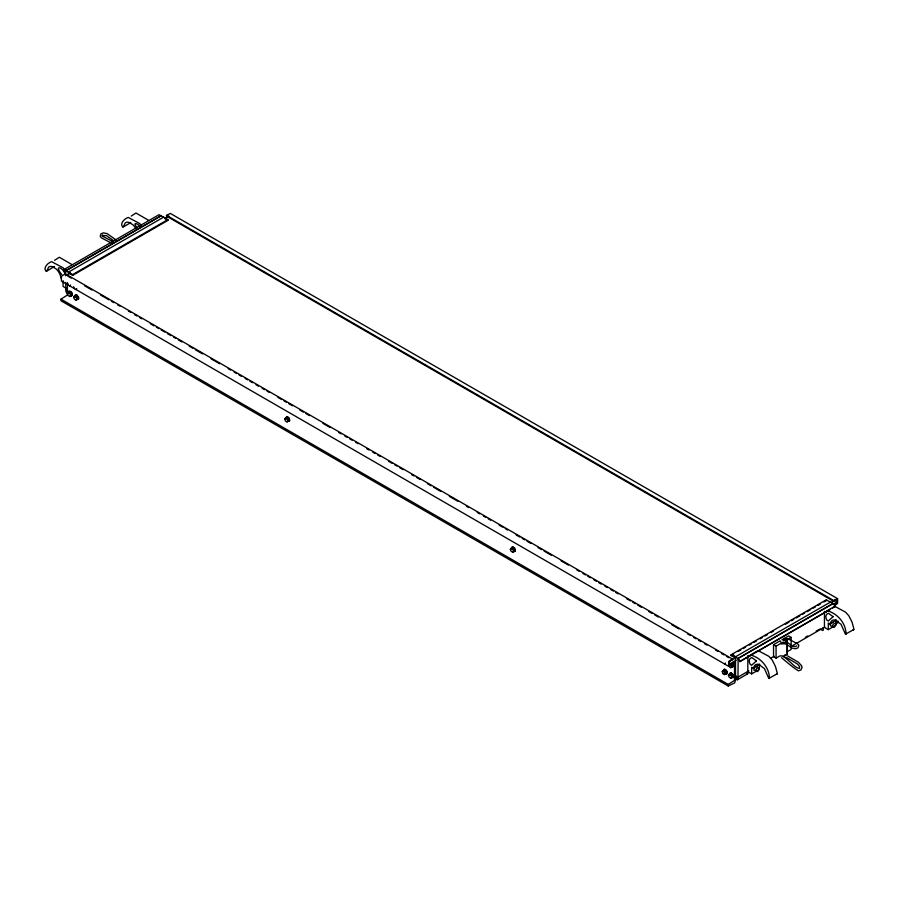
<?xml version="1.0" encoding="UTF-8"?>
<svg xmlns="http://www.w3.org/2000/svg" width="899" height="899" viewBox="0 0 899 899"><rect width="100%" height="100%" fill="white"/><g stroke="black" fill="none" stroke-linecap="round" stroke-linejoin="round"><path stroke-width="1.35" d="M787.85 639.83L787.917 638.751L787.119 638.852L787.018 640.605M68.257 272.858L72.628 275.386L167.877 220.401L167.877 219.603L159.078 214.681L63.829 269.666L63.717 271.026L64.099 271.52L66.504 270.127M111.982 242.685L111.881 241.078L102.317 236.055L102.992 236.549L102.632 234.931L102.07 235.572L106.352 235.549L113.802 240.831M64.099 271.52L64.391 270.52L65.616 271.228L65.796 273.049M754.587 667.249L753.811 670.182L755.789 670.362M747.822 655.562L747.822 671.677L751.654 673.89L751.654 667.249L753.261 668.182L754.317 666.137A9.878 5.709 60 0 1 758.565 664.35L764.42 668.564L768.814 678.43L777.388 673.688L775.41 666.339L772.106 659.9L768.96 656.394L758.093 650.573L750.429 655L749.665 656.439L749.227 655.686M824.45 611.32L824.45 627.435L828.282 629.648L828.282 623.007L829.889 623.94L830.946 621.894A9.878 5.709 60 0 1 835.193 620.108L841.048 624.322L845.442 634.177L854.028 629.446L852.038 622.097L848.735 615.658L845.588 612.152L834.721 606.331L827.069 610.758L826.293 612.197L825.855 611.432M796.75 645.808L795.446 646.639L792.547 646.066L783.67 639.897M757.61 651.427L758.093 650.573M834.238 607.185L834.721 606.331M69.807 286.107L70.594 284.994M67.459 293.625L69.661 291.681L71.235 292.58L72.01 294.602L71.235 295.715L69.807 296.535L68.245 295.636L67.459 293.625L69.661 291.681M69.807 296.535L72.01 294.602M75.965 289.669L76.752 288.557M73.617 297.176L75.819 295.232L77.393 296.142L78.168 298.153L77.393 299.266L75.965 300.097L74.403 299.187L73.617 297.176L75.819 295.232M75.965 300.097L78.168 298.153M284.668 418.99L286.871 417.057L288.444 417.956L289.22 419.979L288.444 421.092L287.017 421.912L285.455 421.013L284.668 418.99L286.096 418.17M287.017 421.912L289.22 419.979M510.329 549.278L512.542 547.345L514.104 548.244L514.88 550.255L514.104 551.368L512.677 552.2L511.115 551.301L510.329 549.278L512.542 547.345M512.677 552.2L514.88 550.255M724.605 664.159L725.392 663.046M722.257 671.665L724.459 669.721L726.032 670.632L726.808 672.643L726.032 673.756L724.605 674.587L723.043 673.677L722.257 671.665L724.459 669.721M724.605 674.587L726.808 672.643M729.201 666.811L730.763 667.71L732.966 665.766L732.191 663.754M732.966 665.766L730.763 667.71M728.415 675.216L730.617 673.284L732.191 674.183L732.966 676.194L732.191 677.307L730.763 678.138L729.201 677.239L728.415 675.216L730.617 673.284M730.763 678.138L732.966 676.194M787.142 642.718L787.142 654.719L784.681 655.955L779.927 655.899L776.073 658.124L773.545 656.663L773.545 644.662L780.163 640.83L781.209 642.897L785.445 642.841M769.398 678.52C769.668 668.013 760.835 657.427 750.429 655M846.026 634.278C846.296 623.771 837.463 613.174 827.069 610.758M65.481 269.88L65.369 271.476L63.256 267.913L51.67 261.676C48.31 262.542 42.849 267.554 45.894 271.172L46.827 270.891L48.658 267.07L50.288 266.374L52.288 266.598L56.143 268.925A9.878 5.709 60 0 1 60.39 275.611L61.447 278.881M46.478 271.284L54.491 266.464M141.39 226.121L139.884 223.671L128.299 217.434C124.95 218.3 119.477 223.312 122.522 226.919L123.466 226.638L125.287 222.828L126.928 222.132L128.928 222.356L132.771 224.683A9.878 5.709 60 0 1 135.873 228.739M111.881 241.078L111.15 242.977L101.441 237.864L100.216 236.381L100.935 233.796L103.385 232.875L107.138 233.605L116.151 239.999M167.877 219.603L72.628 274.6L68.425 272.139L163.73 217.075M75.078 295.4L76.876 294.928L78.674 297.479L78.674 298.816L76.595 299.446M54.625 260.317L59.334 257.249L71.931 264.542M131.254 216.075L135.963 213.007L148.571 220.289M737.169 676.778L735.91 676.531L735.506 675.475L736.067 676.7L737.967 677.138L738.146 659.506C743.799 664.945 734.494 653.876 731.123 654.775L731.123 655.562L735.506 658.09L735.506 678.947L736.596 678.318L736.596 679.262L735.506 679.891L734.685 682.903L728.224 685.993L60.975 300.76L60.975 299.176L67.223 295.164L67.571 282.96M832.665 608.061C839.924 604.937 828.563 601.757 826.372 599.779L731.123 654.775M735.079 657.057L830.519 602.049M68.245 292.512L69.807 293.411L71.235 292.58M74.403 296.063L75.965 296.962L77.393 296.142M285.455 417.878L287.017 418.788L288.444 417.956M511.115 548.165L512.677 549.075L514.104 548.244M723.043 670.553L724.605 671.452L726.032 670.632M723.043 673.677L724.459 672.857M729.201 674.104L730.763 675.014L732.191 674.183M123.118 227.042L130.782 222.615L130.186 222.502M161.258 215.659L66.02 270.644L161.202 215.726M735.506 662.675L734.685 661.878C727.887 669.541 726.538 661.316 732.494 659.832L732.494 659.034L65.245 273.802L61.402 276.33L61.402 281.095L728.651 666.328L734.562 663.518L734.472 680.397L728.224 684.409L60.975 299.176M833.699 604.712C838.115 605.196 839.127 595.43 833.755 601.364L166.506 216.131L166.506 215.344L170.349 213.423L837.598 598.655L837.598 603.42L834.643 605.432M65.481 275.712L70.347 272.914M165.202 218.142L168.843 216.041M731.123 655.562L733.539 654.169M738.36 651.382L740.765 649.988M743.181 648.606L745.586 647.213M749.204 645.122L751.62 643.729M754.025 642.336L756.441 640.942M760.06 638.852L762.464 637.458M764.88 636.076L767.296 634.683M770.904 632.593L773.32 631.199M785.378 624.243L788.996 622.153M791.401 620.76L793.817 619.366M796.222 617.973L799.84 615.882M802.256 614.489L804.661 613.107M807.077 611.713L810.696 609.623M813.101 608.23L815.517 606.836M817.933 605.443L820.337 604.049M823.956 601.97L826.372 600.577L826.372 599.779M732.494 659.034L728.651 661.563L728.651 666.328M166.506 215.344L833.755 600.577L837.598 598.655M736.236 657.36L728.932 661.563L728.932 664.406L736.236 660.203M831.081 602.588L835.946 599.779L835.946 602.633L833.519 604.038M832.98 603.465L737.798 658.596L833.047 603.611M739.663 661.563L749.305 655.989M758.947 650.426L826.462 611.444M739.832 661.653L830.249 609.455M773.545 644.662L776.073 646.123L779.927 643.898L785.232 643.819M787.277 639.65L791.131 637.425L791.131 649.438L787.277 651.663L787.378 654.405M805.358 637.324L807.774 635.941M816.213 631.064L818.629 629.671M753.261 668.182L759.824 664.383M829.889 623.94L836.452 620.141M737.967 677.138L748.811 670.879M770.522 658.349L774.129 656.259M791.008 646.516L824.765 627.019M835.823 622.288L838.025 621.018L838.025 622.602L835.755 623.906M737.416 679.723L747.676 673.801M751.654 673.89L759.318 669.463L759.318 664.159M828.282 629.648L835.946 625.221L835.946 619.917M832.418 626.12L830.44 625.94L830.44 624.535L831.227 623.007L833.474 622.164M784.546 655.068L785.445 654.854M63.829 269.666L68.571 272.116M784.546 640.099L781.973 639.796L788.603 635.964L791.131 637.425M66.065 289.321L65.796 290.871A1.551 0.899 60 0 0 66.886 292.771M755.789 666.316L756.846 666.406L757.261 667.496M853.106 629.761L853.69 629.862M776.478 674.003L777.062 674.104M53.558 266.745L54.142 266.857M69.335 291.31L70.437 291.534L72.235 294.074L71.549 296.119L70.437 295.895M70.718 295.737L72.516 295.265L71.83 292.433L69.605 291.152L68.65 293.355M76.876 299.288L77.988 299.513M287.927 421.114L289.04 421.339M287.646 421.271L289.725 420.642L289.04 417.81L286.815 416.529L286.129 418.563M513.587 551.39L514.7 551.615M513.318 551.559L515.385 550.93L514.7 548.087L512.475 546.806L511.789 548.851M731.674 666.912L733.472 666.44L732.786 663.597M731.393 667.069L733.191 666.597L732.505 663.765M730.291 672.913L731.393 673.137L733.191 675.677L732.505 677.722L731.393 677.498M725.515 673.778L726.628 674.003M725.235 673.935L727.313 673.306L726.628 670.474L724.403 669.193L723.717 671.238M731.674 677.34L733.472 676.868L732.786 674.036L730.561 672.744L729.606 674.947M67.683 290.815L66.593 289.624M67.841 290.827L65.796 289.062L65.796 282.387M787.917 638.751L797.638 643.808L798.896 645.313L797.986 647.864L795.604 648.763L791.918 648.044L783.13 641.931M164.596 218.502L167.877 220.401M835.07 606.668L834.609 605.229M819.888 628.907L822.259 630.278A1.551 0.899 60 0 0 823.36 629.648L823.079 627.783M67.672 275.993L71.324 278.106M84.686 285.826L91.979 290.029M100.486 294.939L108.993 299.861M111.431 301.255L113.858 302.66M117.511 304.772L119.938 306.177M128.445 311.088L130.872 312.481M134.524 314.594L136.951 315.998M139.379 317.403L141.817 318.797M150.324 323.719L153.965 325.82M156.404 327.225L158.831 328.629M161.258 330.034L164.91 332.136M167.338 333.54L170.979 335.642M173.417 337.046L175.844 338.451M178.272 339.856L181.924 341.957M189.217 346.171L192.858 348.273M195.285 349.677L202.578 353.891M211.085 358.802L219.603 363.713M228.11 368.624L230.537 370.028M234.178 372.13L236.617 373.534M239.044 374.939L241.471 376.344M245.124 378.445L247.551 379.85M249.978 381.255L252.417 382.659M256.058 384.761L258.496 386.165M262.137 388.267L264.564 389.672M267.003 391.076L269.43 392.481M277.937 397.392L281.578 399.493M284.017 400.898L286.444 402.303M288.871 403.707L292.523 405.809M299.817 410.023L303.457 412.124M305.896 413.529L309.537 415.641M322.91 423.35L330.203 427.564M338.709 432.475L341.137 433.88M344.778 435.981L347.216 437.386M349.644 438.791L352.071 440.195M355.723 442.297L358.15 443.701M366.657 448.612L369.096 450.017M372.737 452.13L375.164 453.523M377.602 454.928L380.03 456.332M388.537 461.243L392.189 463.356M394.616 464.761L397.043 466.154M399.471 467.559L403.123 469.671M411.63 474.582L414.057 475.987M416.495 477.38L420.136 479.493M427.43 483.696L431.071 485.808M433.509 487.213L440.802 491.416M449.309 496.327L457.816 501.249M466.323 506.159L468.75 507.564M477.257 512.475L479.695 513.88M483.336 515.981L485.763 517.386M488.202 518.79L490.629 520.184M499.136 525.106L502.788 527.207M505.216 528.612L507.643 530.017M516.15 534.927L519.802 537.029M522.229 538.434L524.656 539.838M527.095 541.243L530.736 543.344M538.029 547.558L541.681 549.66M544.109 551.065L551.402 555.279M561.122 560.886L568.415 565.1M576.922 570.011L579.349 571.416M583.001 573.517L585.429 574.922M587.856 576.326L590.295 577.731M593.936 579.833L596.374 581.237M598.801 582.642L601.229 584.047M604.881 586.148L607.308 587.553M610.949 589.654L613.388 591.059M615.815 592.463L618.242 593.868M626.749 598.779L630.401 600.88M632.829 602.285L635.256 603.69M637.694 605.094L641.335 607.196M648.629 611.41L652.281 613.511M654.708 614.916L658.349 617.029M671.722 624.738L679.015 628.952M687.521 633.862L689.949 635.267M693.601 637.369L696.028 638.773M698.467 640.178L700.894 641.583M704.535 643.684L706.974 645.089M715.48 649.999L717.908 651.404M721.549 653.517L723.987 654.91M726.414 656.315L728.842 657.72M65.93 288.107L63.054 286.444L63.054 281.14M734.494 678.206L736.877 679.577A1.551 0.899 60 0 0 737.967 678.947L737.697 677.082M787.715 655.978L798.402 662.248L801.402 665.541L802.099 667.272L800.908 670.002L798.424 670.834C792.446 667.114 786.996 662.226 781.467 657.697M786.232 657.338L797.379 663.968L799.593 666.541L799.492 668.339C794.705 668.272 788.648 659.192 783.164 656.63M747.541 671.396L747.822 673.261A1.551 0.899 60 0 1 746.721 673.89M140.154 226.379C136.783 222.885 132.198 221.896 136.996 227.537M785.557 640.391L785.827 642.324M61.716 274.543C53.603 264.441 62.638 267.059 64.975 273.566M730.763 664.586L731.55 666.597M730.763 675.014L731.55 677.026M724.605 671.452L725.392 673.475M512.677 549.075L513.464 551.087M287.017 418.788L287.804 420.799M73.617 286.747L74.403 288.759M75.965 296.962L76.752 298.985M67.459 283.196L68.245 285.208M69.807 293.411L70.594 295.423M63.132 280.96L63.548 282.039M833.755 600.577L833.755 601.364M787.277 640.987L787.277 651.663M776.073 646.123L776.073 658.124M729.876 673.441L729.876 674.789M728.224 684.409L728.224 685.993M727.033 673.463L727.033 672.115L725.235 669.575L724.133 669.35L723.448 671.396M515.105 551.087L515.105 549.739L513.318 547.188L512.205 546.963L511.52 549.008M289.444 420.799L289.444 419.451L287.646 416.911L286.545 416.687L285.86 418.72M78.393 298.985L78.393 297.636L76.595 295.086L75.494 294.861L74.808 296.906M72.628 274.6L72.628 275.386M68.92 291.849L68.92 293.198M65.245 273.802L65.245 274.6M756.441 660.922L751.598 665.282C748.946 664.541 748.26 658.776 750.845 657.978L751.811 657.551L756.441 660.922M833.081 616.68L828.237 621.04C825.574 620.299 824.9 614.534 827.485 613.736L828.44 613.309L833.081 616.68M759.228 668.631L757.756 671.497L755.778 671.328L756.565 668.395L758.812 667.552L759.228 668.631M835.868 624.389L834.396 627.255L832.418 627.075L833.193 624.142L835.452 623.31L835.868 624.389M785.883 638.796L783.962 639.234L783.883 638.492L785.883 638.796"/></g></svg>
